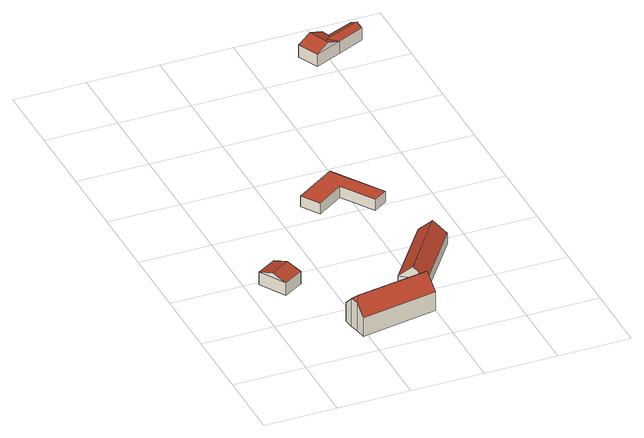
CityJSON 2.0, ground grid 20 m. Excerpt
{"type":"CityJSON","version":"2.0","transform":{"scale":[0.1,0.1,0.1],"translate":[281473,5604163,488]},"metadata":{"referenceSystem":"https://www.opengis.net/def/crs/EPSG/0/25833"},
"CityObjects":{
"building1":{"type":"Building","attributes":{"QualitaetDacherkennung":"99","Dachneigung":"70.728","Dachorientierung":"-121.214","Dachflaeche":"55.133","Firsthoehe":"499.649","MittlereTraufHoehe":"498.203","AbsoluteHoehe":"494.433","Dachtyp_tridicon":"GableRoof","Gemeindeschluessel":14523310,"function":"31001_9998","roofType":"3100","measuredHeight":5.22,"storeysAboveGround":2},"geometry":[{"type":"MultiSurface","lod":"2","boundaries":[[[0,1,2,3]],[[4,5,1,0]],[[6,7,5,4]],[[3,2,7,6]],[[0,8,4]],[[6,9,3]],[[3,9,8,0]],[[4,8,9,6]],[[1,5,7,2]]],"semantics":{"surfaces":[{"type":"WallSurface"},{"type":"RoofSurface"},{"type":"GroundSurface"}],"values":[0,0,0,0,0,0,1,1,2]}}]},
"building2":{"type":"Building","attributes":{"QualitaetDacherkennung":"96","Dachneigung":"62.016","Dachorientierung":"170.874","Dachflaeche":"10.415","Firsthoehe":"497.38","MittlereTraufHoehe":"496.421","AbsoluteHoehe":"494.363","Dachtyp_tridicon":"HipAndGableRoof","Gemeindeschluessel":14523310,"function":"31001_9998","roofType":"5000","measuredHeight":3.02,"storeysAboveGround":1},"geometry":[{"type":"MultiSurface","lod":"2","boundaries":[[[10,11,12,13]],[[14,15,11,10]],[[16,17,15,14]],[[13,12,17,16]],[[10,18,14]],[[16,19,13]],[[13,19,18,10]],[[14,18,19,16]],[[11,15,17,12]]],"semantics":{"surfaces":[{"type":"WallSurface"},{"type":"RoofSurface"},{"type":"GroundSurface"}],"values":[0,0,0,0,1,0,1,1,2]}}]},
"building3":{"type":"Building","attributes":{"QualitaetDacherkennung":"81","Dachneigung":"44.567","Dachorientierung":"80.711","Dachflaeche":"249.434","Firsthoehe":"503.376","MittlereTraufHoehe":"500.141","AbsoluteHoehe":"493.743","Dachtyp_tridicon":"GableAndHippedGRoof","Gemeindeschluessel":14523310,"function":"31001_9998","roofType":"5000","measuredHeight":9.63,"storeysAboveGround":3},"geometry":[{"type":"MultiSurface","lod":"2","boundaries":[[[20,21,22,23]],[[24,25,21,20]],[[26,27,25,24]],[[28,29,27,26]],[[30,31,29,28]],[[32,33,31,30]],[[34,35,33,32]],[[36,37,35,34]],[[38,39,37,36]],[[40,41,39,38]],[[23,22,41,40]],[[38,36,34,32,30,28,26,24,42]],[[20,23,40,38,42]],[[24,20,42]],[[21,25,27,29,31,33,35,37,39,41,22]]],"semantics":{"surfaces":[{"type":"WallSurface"},{"type":"RoofSurface"},{"type":"GroundSurface"}],"values":[0,0,0,0,0,0,0,0,0,0,0,1,1,1,2]}}]},
"building4":{"type":"Building","attributes":{"QualitaetDacherkennung":"63","Dachneigung":"90","Dachorientierung":"0","Dachflaeche":"9.241","Firsthoehe":"496.912","MittlereTraufHoehe":"496.912","AbsoluteHoehe":"494.144","Dachtyp_tridicon":"PolyFlatRoof","Gemeindeschluessel":14523310,"function":"31001_9998","roofType":"1000","measuredHeight":2.77,"storeysAboveGround":1},"geometry":[{"type":"MultiSurface","lod":"2","boundaries":[[[43,44,45,46]],[[47,48,44,43]],[[49,50,48,47]],[[46,45,50,49]],[[47,43,46,49]],[[44,48,50,45]]],"semantics":{"surfaces":[{"type":"WallSurface"},{"type":"RoofSurface"},{"type":"GroundSurface"}],"values":[0,0,0,0,1,2]}}]},
"building5":{"type":"Building","attributes":{"QualitaetDacherkennung":"98","Dachneigung":"48.828","Dachorientierung":"-143.451","Dachflaeche":"218.092","Firsthoehe":"499.448","MittlereTraufHoehe":"496.125","AbsoluteHoehe":"492.926","Dachtyp_tridicon":"GableRoof","Gemeindeschluessel":14523310,"function":"31001_9998","roofType":"3100","measuredHeight":6.52,"storeysAboveGround":2},"geometry":[{"type":"MultiSurface","lod":"2","boundaries":[[[51,52,53,54]],[[55,56,52,51]],[[57,58,56,55]],[[54,53,58,57]],[[51,59,55]],[[57,60,54]],[[54,60,59,51]],[[55,59,60,57]],[[52,56,58,53]]],"semantics":{"surfaces":[{"type":"WallSurface"},{"type":"RoofSurface"},{"type":"GroundSurface"}],"values":[0,0,0,0,0,0,1,1,2]}}]},
"building6":{"type":"Building","attributes":{"QualitaetDacherkennung":"89","Dachneigung":"90","Dachorientierung":"0","Dachflaeche":"128.426","Firsthoehe":"495.832","MittlereTraufHoehe":"495.832","AbsoluteHoehe":"492.641","Dachtyp_tridicon":"PolyFlatRoof","Gemeindeschluessel":14523310,"function":"31001_9998","roofType":"1000","measuredHeight":3.19,"storeysAboveGround":1},"geometry":[{"type":"MultiSurface","lod":"2","boundaries":[[[61,62,63,64]],[[65,66,62,61]],[[67,68,66,65]],[[69,70,68,67]],[[71,72,70,69]],[[64,63,72,71]],[[69,67,65,61,64,71]],[[62,66,68,70,72,63]]],"semantics":{"surfaces":[{"type":"WallSurface"},{"type":"RoofSurface"},{"type":"GroundSurface"}],"values":[0,0,0,0,0,0,1,2]}}]},
"building7":{"type":"Building","attributes":{"QualitaetDacherkennung":"100","Dachneigung":"67.887","Dachorientierung":"156.888","Dachflaeche":"56.465","Firsthoehe":"493.678","MittlereTraufHoehe":"492.003","AbsoluteHoehe":"488.463","Dachtyp_tridicon":"GableRoof","Gemeindeschluessel":14523310,"function":"31001_9998","roofType":"3100","measuredHeight":5.21,"storeysAboveGround":2},"children":["building7-1"],"geometry":[{"type":"MultiSurface","lod":"2","boundaries":[[[73,74,75,76]],[[77,78,74,73]],[[76,75,79,80]],[[73,81,77]],[[80,82,76]],[[76,82,81,73]],[[77,81,82,80]],[[74,78,79,75]],[[77,83,84,78]],[[79,84,83,80]]],"semantics":{"surfaces":[{"type":"WallSurface"},{"type":"RoofSurface"},{"type":"GroundSurface"},{"type":"ClosureSurface"}],"values":[0,0,0,0,0,1,1,2,0,3]}}]},
"building7-1":{"type":"BuildingPart","attributes":{"QualitaetDacherkennung":"95","Dachneigung":"62.567","Dachorientierung":"66.847","Dachflaeche":"47.083","Firsthoehe":"493.014","MittlereTraufHoehe":"492.003","AbsoluteHoehe":"488.463","Dachtyp_tridicon":"HipAndGableRoof","roofType":"5000","measuredHeight":4.55,"storeysAboveGround":2},"parents":["building7"],"geometry":[{"type":"MultiSurface","lod":"2","boundaries":[[[80,79,85,86]],[[87,88,84,83]],[[86,85,88,87]],[[80,89,83]],[[87,90,86]],[[86,90,89,80]],[[83,89,90,87]],[[79,84,88,85]],[[83,84,79,80]]],"semantics":{"surfaces":[{"type":"WallSurface"},{"type":"RoofSurface"},{"type":"GroundSurface"},{"type":"ClosureSurface"}],"values":[0,0,0,1,0,1,1,2,3]}}]}
},
"vertices":[
[58,342,102],[58,342,64],[4,309,64],[4,309,102],[101,271,102],[101,271,64],[47,238,102],[47,238,64],[80,306,116],[26,273,116],
[180,113,84],[180,113,64],[184,88,64],[184,88,84],[215,119,84],[215,119,64],[219,94,84],[219,94,64],[200,101,94],[201,91,94],
[152,29,141],[152,29,57],[156,1,57],[156,1,113],[147,54,141],[147,54,57],[143,82,113],[143,82,57],[184,88,113],[184,88,57],[219,94,112],[219,94,57],[276,104,112],[276,104,57],[305,108,112],[305,108,57],[356,116,113],[356,116,57],[362,76,154],[362,76,57],[368,37,113],[368,37,57],[163,44,154],
[301,139,89],[301,139,61],[271,135,61],[271,135,89],[305,108,89],[305,108,61],[276,104,89],[276,104,61],
[458,359,81],[458,359,49],[329,185,49],[329,185,81],[519,313,81],[519,313,49],[390,140,81],[390,140,49],[488,336,114],[360,163,114],
[452,553,78],[452,553,46],[360,691,46],[360,691,78],[414,528,78],[414,528,46],[355,617,78],[355,617,46],[281,567,78],[281,567,46],[248,617,78],[248,617,46],
[533,1298,40],[533,1298,5],[560,1240,5],[560,1240,40],[611,1331,40],[611,1331,5],[634,1272,5],[634,1272,40],[572,1315,57],[597,1256,57],[619,1309,40],[619,1309,5],
[710,1306,5],[710,1306,40],[695,1341,40],[695,1341,5],[604,1281,50],[703,1323,50]
]}
